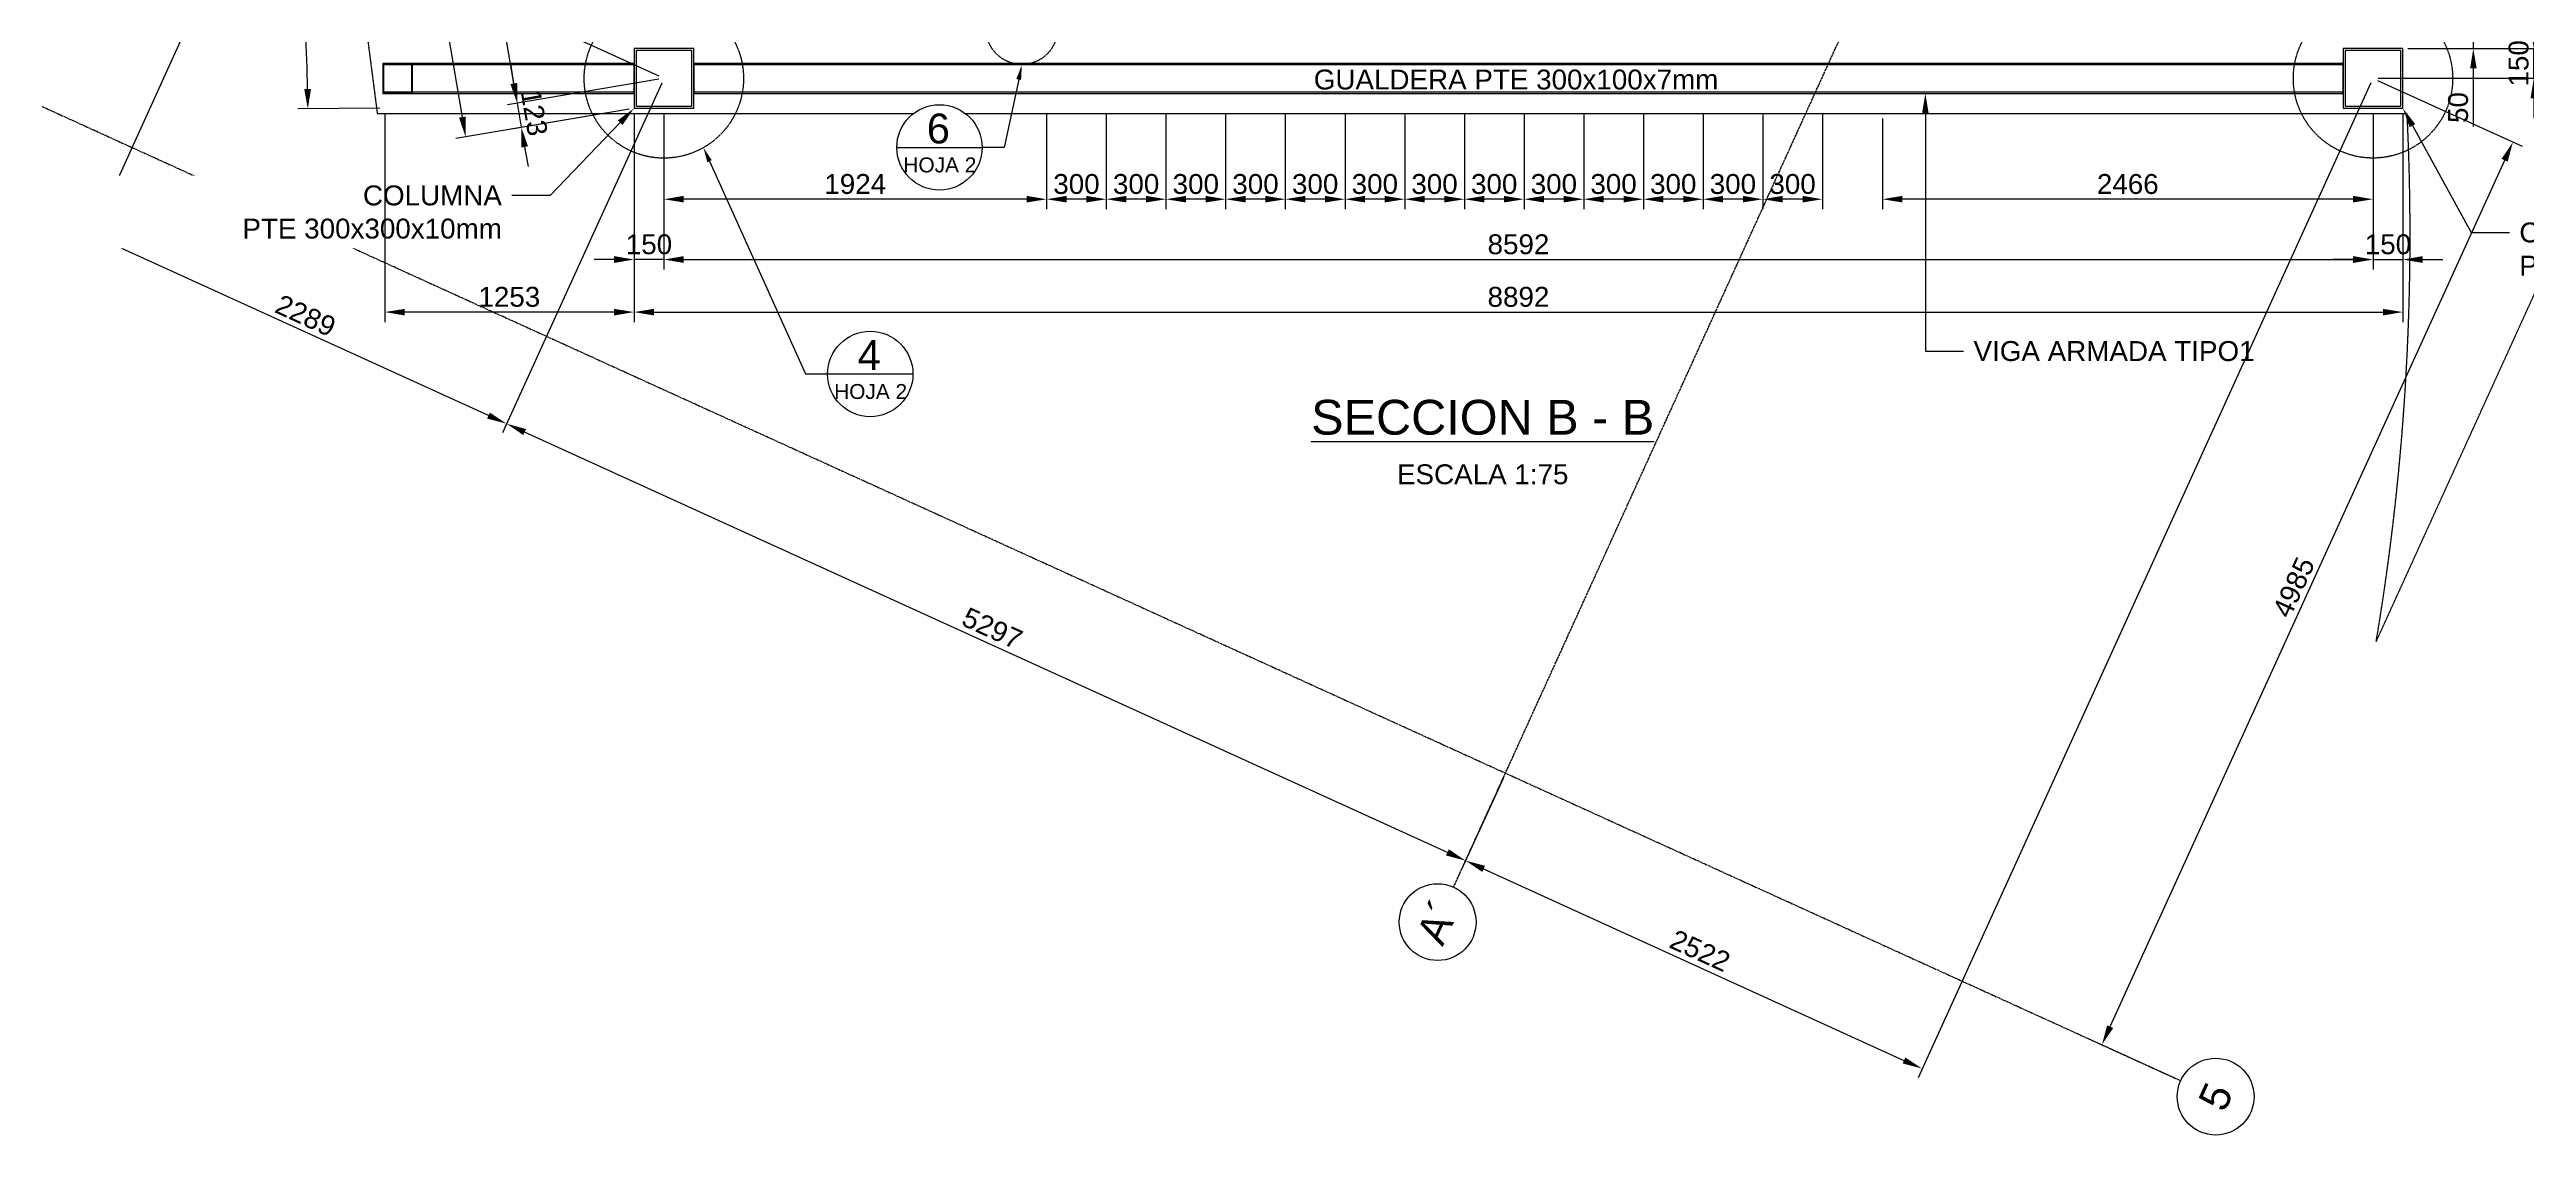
# Model space of a CAD drawing. Header units: millimetres. Extents: x -1367288 to 157996, y -18171 to 61708.
# Drawn here: x 20439 to 32890, y 22327 to 27844 of the extents above; entities that cross this region are included whole.
import ezdxf
from ezdxf import colors
from ezdxf.entities.mleader import LeaderData, LeaderLine
from ezdxf.enums import TextEntityAlignment as Align
from ezdxf.math import Vec2, Vec3

# ---------------------------------------------------------------- set-up
doc = ezdxf.new("R2010")
doc.units = ezdxf.units.MM
doc.header["$LTSCALE"] = 0.3
doc.set_wipeout_variables(frame=1)
doc.linetypes.add('CENTER', pattern=[50.8, 31.75, -6.35, 6.35, -6.35])
doc.linetypes.add('HIDDEN', pattern=[9.525, 6.35, -3.175])
for name, color, linetype in [('EE-5', 7, 'Continuous'), ('EE-TEXTO 1', 4, 'Continuous'), ('EE-TEXTO 2', 2, 'Continuous'), ('SIM-COTAS', 1, 'Continuous'), ('SIM-EJES', 8, 'CENTER'), ('SIM-OCULTOS', 8, 'HIDDEN'), ('SIM-PTE 300x1-4x150x3-8', 42, 'Continuous'), ('SIM-PTE 300x300x10', 71, 'Continuous')]:
    doc.layers.add(name, color=color, linetype=linetype)
doc.styles.add('ARIAL EE', font='arial.ttf')
doc.styles.get("Standard").update_dxf_attribs({"font": 'arial.ttf'})
doc.dimstyles.new('EE 1_STANDAR', dxfattribs={"dimtxt": 2, "dimasz": 2, "dimexe": 1, "dimexo": 0.5, "dimgap": 0.5, "dimtad": 1, "dimdec": 0, "dimdsep": 46, "dimtxsty": 'ARIAL EE', "dimcen": 1.5, "dimclrd": 256, "dimclre": 256, "dimclrt": 2, "dimadec": 0, "dimazin": 0, "dimtfac": 1, "dimtdec": 0, "dimtix": 1, "dimtmove": 0, "dimatfit": 2, "dimfxl": 1, "dimlwd": -1, "dimlwe": -1, "dimarcsym": 0})

# ---------------------------------------------------------------- blocks, each defined once
blk = doc.blocks.new('ITEM_1')
at = {"layer": 'EE-5'}
blk.add_circle((0, 0), 3.86, dxfattribs=at)
at = {"layer": 'EE-TEXTO 1', "style": 'ARIAL EE', "flags": 4}
blk.add_attdef('EJE', text='', height=3, dxfattribs=at).set_placement((0, 0), align=Align.MIDDLE_CENTER)
blk = doc.blocks.new('TÍTULO')
at = {"layer": 'EE-TEXTO 1', "style": 'ARIAL EE'}
blk.add_attdef('%%UVISTAENPLANTA', text='', height=3.5, dxfattribs=at).set_placement((-0.54, 3.5), align=Align.CENTER)
at = {"layer": 'EE-TEXTO 2', "style": 'ARIAL EE'}
for tag, p in [('SUBTITULO', (-0.77, -1.27)), ('ESCALA1:100', (-0.32, -5.15))]:
    blk.add_attdef(tag, text='', height=2, dxfattribs=at).set_placement(p, align=Align.CENTER)
blk = doc.blocks.new('*D21')
at = {"layer": 'SIM-COTAS', "transparency": 16777216}
for p, q in [((23527, 27524), (23527, 26739)), ((32119, 27525), (32119, 26739)), ((23627, 26789), (32019, 26789))]:
    blk.add_line(p, q, dxfattribs=at)
for points in [[(23627, 26806), (23627, 26772), (23527, 26789)], [(32019, 26806), (32019, 26772), (32119, 26789)]]:
    blk.add_solid(points, dxfattribs=at)
at = {"layer": 'SIM-COTAS', "color": 2, "transparency": 16777216, "insert": (27823, 26865), "char_height": 100, "attachment_point": 5, "style": 'ARIAL EE'}
blk.add_mtext('8592', dxfattribs=at)
blk = doc.blocks.new('*D20')
at = {"layer": 'SIM-COTAS', "transparency": 16777216}
for p, q in [((32119, 27525), (32119, 27042)), ((29653, 27498), (29653, 27042)), ((32019, 27092), (29753, 27092))]:
    blk.add_line(p, q, dxfattribs=at)
for points in [[(29753, 27109), (29753, 27076), (29653, 27092)], [(32019, 27109), (32019, 27076), (32119, 27092)]]:
    blk.add_solid(points, dxfattribs=at)
at = {"layer": 'SIM-COTAS', "color": 2, "transparency": 16777216, "insert": (30886, 27168), "char_height": 100, "attachment_point": 5, "style": 'ARIAL EE'}
blk.add_mtext('2466', dxfattribs=at)
blk = doc.blocks.new('*D22')
at = {"layer": 'SIM-COTAS', "transparency": 16777216}
for p, q in [((23527, 27524), (23527, 27042)), ((25451, 27524), (25451, 27042)), ((25351, 27092), (23627, 27092))]:
    blk.add_line(p, q, dxfattribs=at)
for points in [[(23627, 27109), (23627, 27076), (23527, 27092)], [(25351, 27109), (25351, 27076), (25451, 27092)]]:
    blk.add_solid(points, dxfattribs=at)
at = {"layer": 'SIM-COTAS', "color": 2, "transparency": 16777216, "insert": (24489, 27168), "char_height": 100, "attachment_point": 5, "style": 'ARIAL EE'}
blk.add_mtext('1924', dxfattribs=at)
blk = doc.blocks.new('*D19')
at = {"layer": 'SIM-COTAS', "transparency": 16777216}
for p, q in [((29051, 27524), (29051, 27042)), ((29351, 27524), (29351, 27042)), ((29251, 27092), (29151, 27092))]:
    blk.add_line(p, q, dxfattribs=at)
for points in [[(29151, 27109), (29151, 27076), (29051, 27092)], [(29251, 27109), (29251, 27076), (29351, 27092)]]:
    blk.add_solid(points, dxfattribs=at)
at = {"layer": 'SIM-COTAS', "color": 2, "transparency": 16777216, "insert": (29201, 27168), "char_height": 100, "attachment_point": 5, "style": 'ARIAL EE'}
blk.add_mtext('300', dxfattribs=at)
blk = doc.blocks.new('*D18')
at = {"layer": 'SIM-COTAS', "transparency": 16777216}
for p, q in [((28751, 27524), (28751, 27042)), ((29051, 27524), (29051, 27042)), ((28951, 27092), (28851, 27092))]:
    blk.add_line(p, q, dxfattribs=at)
for points in [[(28851, 27109), (28851, 27076), (28751, 27092)], [(28951, 27109), (28951, 27076), (29051, 27092)]]:
    blk.add_solid(points, dxfattribs=at)
at = {"layer": 'SIM-COTAS', "color": 2, "transparency": 16777216, "insert": (28901, 27168), "char_height": 100, "attachment_point": 5, "style": 'ARIAL EE'}
blk.add_mtext('300', dxfattribs=at)
blk = doc.blocks.new('*D17')
at = {"layer": 'SIM-COTAS', "transparency": 16777216}
for p, q in [((28451, 27524), (28451, 27042)), ((28751, 27524), (28751, 27042)), ((28651, 27092), (28551, 27092))]:
    blk.add_line(p, q, dxfattribs=at)
for points in [[(28551, 27109), (28551, 27076), (28451, 27092)], [(28651, 27109), (28651, 27076), (28751, 27092)]]:
    blk.add_solid(points, dxfattribs=at)
at = {"layer": 'SIM-COTAS', "color": 2, "transparency": 16777216, "insert": (28601, 27168), "char_height": 100, "attachment_point": 5, "style": 'ARIAL EE'}
blk.add_mtext('300', dxfattribs=at)
blk = doc.blocks.new('*D16')
at = {"layer": 'SIM-COTAS', "transparency": 16777216}
for p, q in [((28151, 27524), (28151, 27042)), ((28451, 27524), (28451, 27042)), ((28351, 27092), (28251, 27092))]:
    blk.add_line(p, q, dxfattribs=at)
for points in [[(28251, 27109), (28251, 27076), (28151, 27092)], [(28351, 27109), (28351, 27076), (28451, 27092)]]:
    blk.add_solid(points, dxfattribs=at)
at = {"layer": 'SIM-COTAS', "color": 2, "transparency": 16777216, "insert": (28301, 27168), "char_height": 100, "attachment_point": 5, "style": 'ARIAL EE'}
blk.add_mtext('300', dxfattribs=at)
blk = doc.blocks.new('*D15')
at = {"layer": 'SIM-COTAS', "transparency": 16777216}
for p, q in [((27851, 27524), (27851, 27042)), ((28151, 27524), (28151, 27042)), ((28051, 27092), (27951, 27092))]:
    blk.add_line(p, q, dxfattribs=at)
for points in [[(27951, 27109), (27951, 27076), (27851, 27092)], [(28051, 27109), (28051, 27076), (28151, 27092)]]:
    blk.add_solid(points, dxfattribs=at)
at = {"layer": 'SIM-COTAS', "color": 2, "transparency": 16777216, "insert": (28001, 27168), "char_height": 100, "attachment_point": 5, "style": 'ARIAL EE'}
blk.add_mtext('300', dxfattribs=at)
blk = doc.blocks.new('*D14')
at = {"layer": 'SIM-COTAS', "transparency": 16777216}
for p, q in [((27551, 27524), (27551, 27042)), ((27851, 27524), (27851, 27042)), ((27751, 27092), (27651, 27092))]:
    blk.add_line(p, q, dxfattribs=at)
for points in [[(27651, 27109), (27651, 27076), (27551, 27092)], [(27751, 27109), (27751, 27076), (27851, 27092)]]:
    blk.add_solid(points, dxfattribs=at)
at = {"layer": 'SIM-COTAS', "color": 2, "transparency": 16777216, "insert": (27701, 27168), "char_height": 100, "attachment_point": 5, "style": 'ARIAL EE'}
blk.add_mtext('300', dxfattribs=at)
blk = doc.blocks.new('*D13')
at = {"layer": 'SIM-COTAS', "transparency": 16777216}
for p, q in [((27251, 27524), (27251, 27042)), ((27551, 27524), (27551, 27042)), ((27451, 27092), (27351, 27092))]:
    blk.add_line(p, q, dxfattribs=at)
for points in [[(27351, 27109), (27351, 27076), (27251, 27092)], [(27451, 27109), (27451, 27076), (27551, 27092)]]:
    blk.add_solid(points, dxfattribs=at)
at = {"layer": 'SIM-COTAS', "color": 2, "transparency": 16777216, "insert": (27401, 27168), "char_height": 100, "attachment_point": 5, "style": 'ARIAL EE'}
blk.add_mtext('300', dxfattribs=at)
blk = doc.blocks.new('*D12')
at = {"layer": 'SIM-COTAS', "transparency": 16777216}
for p, q in [((26951, 27524), (26951, 27042)), ((27251, 27524), (27251, 27042)), ((27151, 27092), (27051, 27092))]:
    blk.add_line(p, q, dxfattribs=at)
for points in [[(27051, 27109), (27051, 27076), (26951, 27092)], [(27151, 27109), (27151, 27076), (27251, 27092)]]:
    blk.add_solid(points, dxfattribs=at)
at = {"layer": 'SIM-COTAS', "color": 2, "transparency": 16777216, "insert": (27101, 27168), "char_height": 100, "attachment_point": 5, "style": 'ARIAL EE'}
blk.add_mtext('300', dxfattribs=at)
blk = doc.blocks.new('*D11')
at = {"layer": 'SIM-COTAS', "transparency": 16777216}
for p, q in [((26651, 27524), (26651, 27042)), ((26951, 27524), (26951, 27042)), ((26851, 27092), (26751, 27092))]:
    blk.add_line(p, q, dxfattribs=at)
for points in [[(26751, 27109), (26751, 27076), (26651, 27092)], [(26851, 27109), (26851, 27076), (26951, 27092)]]:
    blk.add_solid(points, dxfattribs=at)
at = {"layer": 'SIM-COTAS', "color": 2, "transparency": 16777216, "insert": (26801, 27168), "char_height": 100, "attachment_point": 5, "style": 'ARIAL EE'}
blk.add_mtext('300', dxfattribs=at)
blk = doc.blocks.new('*D10')
at = {"layer": 'SIM-COTAS', "transparency": 16777216}
for p, q in [((26351, 27524), (26351, 27042)), ((26651, 27524), (26651, 27042)), ((26551, 27092), (26451, 27092))]:
    blk.add_line(p, q, dxfattribs=at)
for points in [[(26451, 27109), (26451, 27076), (26351, 27092)], [(26551, 27109), (26551, 27076), (26651, 27092)]]:
    blk.add_solid(points, dxfattribs=at)
at = {"layer": 'SIM-COTAS', "color": 2, "transparency": 16777216, "insert": (26501, 27168), "char_height": 100, "attachment_point": 5, "style": 'ARIAL EE'}
blk.add_mtext('300', dxfattribs=at)
blk = doc.blocks.new('*D9')
at = {"layer": 'SIM-COTAS', "transparency": 16777216}
for p, q in [((26051, 27524), (26051, 27042)), ((26351, 27524), (26351, 27042)), ((26251, 27092), (26151, 27092))]:
    blk.add_line(p, q, dxfattribs=at)
for points in [[(26151, 27109), (26151, 27076), (26051, 27092)], [(26251, 27109), (26251, 27076), (26351, 27092)]]:
    blk.add_solid(points, dxfattribs=at)
at = {"layer": 'SIM-COTAS', "color": 2, "transparency": 16777216, "insert": (26201, 27168), "char_height": 100, "attachment_point": 5, "style": 'ARIAL EE'}
blk.add_mtext('300', dxfattribs=at)
blk = doc.blocks.new('*D8')
at = {"layer": 'SIM-COTAS', "transparency": 16777216}
for p, q in [((25751, 27524), (25751, 27042)), ((26051, 27524), (26051, 27042)), ((25951, 27092), (25851, 27092))]:
    blk.add_line(p, q, dxfattribs=at)
for points in [[(25851, 27109), (25851, 27076), (25751, 27092)], [(25951, 27109), (25951, 27076), (26051, 27092)]]:
    blk.add_solid(points, dxfattribs=at)
at = {"layer": 'SIM-COTAS', "color": 2, "transparency": 16777216, "insert": (25901, 27168), "char_height": 100, "attachment_point": 5, "style": 'ARIAL EE'}
blk.add_mtext('300', dxfattribs=at)
blk = doc.blocks.new('*D7')
at = {"layer": 'SIM-COTAS', "transparency": 16777216}
for p, q in [((25451, 27524), (25451, 27042)), ((25751, 27524), (25751, 27042)), ((25651, 27092), (25551, 27092))]:
    blk.add_line(p, q, dxfattribs=at)
for points in [[(25551, 27109), (25551, 27076), (25451, 27092)], [(25651, 27109), (25651, 27076), (25751, 27092)]]:
    blk.add_solid(points, dxfattribs=at)
at = {"layer": 'SIM-COTAS', "color": 2, "transparency": 16777216, "insert": (25601, 27168), "char_height": 100, "attachment_point": 5, "style": 'ARIAL EE'}
blk.add_mtext('300', dxfattribs=at)
blk = doc.blocks.new('*D36')
at = {"layer": 'SIM-COTAS', "transparency": 16777216}
for p, q in [((23516, 27676), (22716, 25918)), ((27466, 23809), (22827, 25922)), ((27747, 24185), (27537, 23723))]:
    blk.add_line(p, q, dxfattribs=at)
for points in [[(22834, 25937), (22820, 25907), (22736, 25964)], [(27473, 23825), (27459, 23794), (27557, 23768)]]:
    blk.add_solid(points, dxfattribs=at)
at = {"layer": 'SIM-COTAS', "color": 2, "transparency": 16777216, "insert": (25178, 24935), "char_height": 100, "attachment_point": 5, "rotation": 335.5147, "style": 'ARIAL EE'}
blk.add_mtext('5297', dxfattribs=at)
blk = doc.blocks.new('*D38')
at = {"layer": 'SIM-COTAS', "transparency": 16777216}
for p, q in [((22836, 31707), (20632, 26867)), ((23516, 27676), (22716, 25918)), ((22645, 26005), (20744, 26871))]:
    blk.add_line(p, q, dxfattribs=at)
for points in [[(20751, 26886), (20737, 26856), (20653, 26912)], [(22652, 26020), (22638, 25990), (22736, 25964)]]:
    blk.add_solid(points, dxfattribs=at)
at = {"layer": 'SIM-COTAS', "color": 2, "transparency": 16777216, "insert": (21726, 26507), "char_height": 100, "attachment_point": 5, "rotation": 335.5147, "style": 'ARIAL EE'}
blk.add_mtext('2289', dxfattribs=at)
blk = doc.blocks.new('*D37')
at = {"layer": 'SIM-COTAS', "transparency": 16777216}
for p, q in [((32108, 27677), (29832, 22677)), ((27747, 24185), (27537, 23723)), ((27648, 23727), (29761, 22764))]:
    blk.add_line(p, q, dxfattribs=at)
for points in [[(27655, 23742), (27641, 23711), (27557, 23768)], [(29768, 22779), (29754, 22749), (29852, 22723)]]:
    blk.add_solid(points, dxfattribs=at)
at = {"layer": 'SIM-COTAS', "color": 2, "transparency": 16777216, "insert": (28736, 23315), "char_height": 100, "attachment_point": 5, "rotation": 335.5147, "style": 'ARIAL EE'}
blk.add_mtext('2522', dxfattribs=at)
blk = doc.blocks.new('*D40')
at = {"layer": 'SIM-COTAS', "transparency": 16777216}
for p, q in [((23504, 27710), (19961, 29323)), ((19458, 28098), (19965, 29211)), ((19061, 28169), (19462, 27986))]:
    blk.add_line(p, q, dxfattribs=at)
for points in [[(19950, 29218), (19980, 29204), (20006, 29302)], [(19443, 28105), (19473, 28091), (19416, 28007)]]:
    blk.add_solid(points, dxfattribs=at)
at = {"layer": 'SIM-COTAS', "color": 2, "transparency": 16777216, "insert": (19643, 28686), "char_height": 100, "attachment_point": 5, "rotation": 65.5147, "style": 'ARIAL EE'}
blk.add_mtext('1424', dxfattribs=at)
blk = doc.blocks.new('*D39')
at = {"layer": 'SIM-COTAS', "transparency": 16777216}
for p, q in [((22824, 31740), (21364, 32405)), ((20048, 29393), (21368, 32293)), ((23504, 27710), (19961, 29323))]:
    blk.add_line(p, q, dxfattribs=at)
for points in [[(21353, 32300), (21383, 32286), (21410, 32384)], [(20033, 29400), (20063, 29386), (20006, 29302)]]:
    blk.add_solid(points, dxfattribs=at)
at = {"layer": 'SIM-COTAS', "color": 2, "transparency": 16777216, "insert": (20639, 30875), "char_height": 100, "attachment_point": 5, "rotation": 65.5147, "style": 'ARIAL EE'}
blk.add_mtext('3386', dxfattribs=at)
blk = doc.blocks.new('*D49')
at = {"layer": 'SIM-COTAS', "transparency": 16777216}
for p, q in [((32927, 27950), (32927, 28050)), ((32294, 27850), (32977, 27850)), ((32927, 27700), (32927, 27850)), ((32144, 27700), (32977, 27700)), ((32927, 27600), (32927, 27500))]:
    blk.add_line(p, q, dxfattribs=at)
for points in [[(32911, 27950), (32944, 27950), (32927, 27850)], [(32911, 27600), (32944, 27600), (32927, 27700)]]:
    blk.add_solid(points, dxfattribs=at)
at = {"layer": 'SIM-COTAS', "color": 2, "transparency": 16777216, "insert": (32851, 27775), "char_height": 100, "attachment_point": 5, "rotation": 90, "style": 'ARIAL EE'}
blk.add_mtext('150', dxfattribs=at)
blk = doc.blocks.new('*D48')
at = {"layer": 'SIM-COTAS', "transparency": 16777216}
for p, q in [((32623, 28000), (32623, 28100)), ((32064, 27900), (32673, 27900)), ((32623, 27900), (32623, 27850)), ((32294, 27850), (32673, 27850)), ((32623, 27750), (32623, 27457))]:
    blk.add_line(p, q, dxfattribs=at)
for points in [[(32607, 28000), (32640, 28000), (32623, 27900)], [(32607, 27750), (32640, 27750), (32623, 27850)]]:
    blk.add_solid(points, dxfattribs=at)
at = {"layer": 'SIM-COTAS', "color": 2, "transparency": 16777216, "insert": (32547, 27553), "char_height": 100, "attachment_point": 5, "rotation": 90, "style": 'ARIAL EE'}
blk.add_mtext('50', dxfattribs=at)
blk = doc.blocks.new('*D27')
at = {"layer": 'SIM-COTAS', "transparency": 16777216}
for p, q in [((32119, 27525), (32119, 26739)), ((32269, 27525), (32269, 26739)), ((32019, 26789), (31919, 26789)), ((32119, 26789), (32269, 26789)), ((32369, 26789), (32469, 26789))]:
    blk.add_line(p, q, dxfattribs=at)
for points in [[(32019, 26806), (32019, 26772), (32119, 26789)], [(32369, 26806), (32369, 26772), (32269, 26789)]]:
    blk.add_solid(points, dxfattribs=at)
at = {"layer": 'SIM-COTAS', "color": 2, "transparency": 16777216, "insert": (32194, 26865), "char_height": 100, "attachment_point": 5, "style": 'ARIAL EE'}
blk.add_mtext('150', dxfattribs=at)
blk = doc.blocks.new('*D28')
at = {"layer": 'SIM-COTAS', "transparency": 16777216}
for p, q in [((23377, 27524), (23377, 26739)), ((23527, 27524), (23527, 26739)), ((23277, 26789), (23177, 26789)), ((23527, 26789), (23377, 26789)), ((23627, 26789), (23727, 26789))]:
    blk.add_line(p, q, dxfattribs=at)
for points in [[(23277, 26806), (23277, 26772), (23377, 26789)], [(23627, 26806), (23627, 26772), (23527, 26789)]]:
    blk.add_solid(points, dxfattribs=at)
at = {"layer": 'SIM-COTAS', "color": 2, "transparency": 16777216, "insert": (23452, 26865), "char_height": 100, "attachment_point": 5, "style": 'ARIAL EE'}
blk.add_mtext('150', dxfattribs=at)
blk = doc.blocks.new('*D29')
at = {"layer": 'SIM-COTAS', "transparency": 16777216}
for p, q in [((23377, 27524), (23377, 26475)), ((32269, 27525), (32269, 26475)), ((23477, 26525), (32169, 26525))]:
    blk.add_line(p, q, dxfattribs=at)
for points in [[(23477, 26541), (23477, 26508), (23377, 26525)], [(32169, 26541), (32169, 26508), (32269, 26525)]]:
    blk.add_solid(points, dxfattribs=at)
at = {"layer": 'SIM-COTAS', "color": 2, "transparency": 16777216, "insert": (27823, 26601), "char_height": 100, "attachment_point": 5, "style": 'ARIAL EE'}
blk.add_mtext('8892', dxfattribs=at)
blk = doc.blocks.new('*D30')
at = {"layer": 'SIM-COTAS', "transparency": 16777216}
for p, q in [((22629, 31814), (22040, 31714)), ((22772, 27673), (22106, 31624)), ((23502, 27695), (22740, 27566))]:
    blk.add_line(p, q, dxfattribs=at)
for points in [[(22122, 31627), (22089, 31621), (22089, 31722)], [(22789, 27676), (22756, 27670), (22789, 27575)]]:
    blk.add_solid(points, dxfattribs=at)
at = {"layer": 'SIM-COTAS', "color": 2, "transparency": 16777216, "insert": (22514, 29661), "char_height": 100, "attachment_point": 5, "rotation": 279.5778, "style": 'ARIAL EE'}
blk.add_mtext('4206', dxfattribs=at)
blk = doc.blocks.new('*D31')
at = {"layer": 'SIM-COTAS', "transparency": 16777216}
for p, q in [((22773, 27673), (22757, 27772)), ((23502, 27695), (22741, 27567)), ((23352, 27545), (22761, 27445)), ((22790, 27575), (22810, 27454)), ((22827, 27355), (22844, 27256))]:
    blk.add_line(p, q, dxfattribs=at)
for points in [[(22790, 27676), (22757, 27671), (22790, 27575)], [(22844, 27358), (22811, 27352), (22810, 27454)]]:
    blk.add_solid(points, dxfattribs=at)
at = {"layer": 'SIM-COTAS', "color": 2, "transparency": 16777216, "insert": (22875, 27527), "char_height": 100, "attachment_point": 5, "rotation": 279.5778, "style": 'ARIAL EE'}
blk.add_mtext('123', dxfattribs=at)
blk = doc.blocks.new('*D33')
at = {"layer": 'SIM-COTAS', "transparency": 16777216}
for p, q in [((22629, 31814), (21758, 31666)), ((21824, 31576), (22513, 27504)), ((23352, 27545), (22481, 27397))]:
    blk.add_line(p, q, dxfattribs=at)
for points in [[(21840, 31579), (21807, 31573), (21807, 31674)], [(22530, 27507), (22497, 27502), (22530, 27406)]]:
    blk.add_solid(points, dxfattribs=at)
at = {"layer": 'SIM-COTAS', "color": 2, "transparency": 16777216, "insert": (22244, 29553), "char_height": 100, "attachment_point": 5, "rotation": 279.613, "style": 'ARIAL EE'}
blk.add_mtext('4329', dxfattribs=at)
blk = doc.blocks.new('*D34')
at = {"layer": 'SIM-COTAS', "transparency": 16777216}
for p, q in [((22938, 31844), (21029, 31135)), ((22099, 27549), (21687, 27546))]:
    blk.add_line(p, q, dxfattribs=at)
blk.add_arc((11138, 27465), 10599, 0.9775, 19.8172, dxfattribs=at)
for points in [[(21094, 31053), (21125, 31064), (21075, 31153)], [(21753, 27646), (21719, 27646), (21737, 27546)]]:
    blk.add_solid(points, dxfattribs=at)
at = {"layer": 'SIM-COTAS', "color": 2, "transparency": 16777216, "insert": (21638, 29392), "char_height": 100, "attachment_point": 5, "rotation": 280.3973, "style": 'ARIAL EE'}
blk.add_mtext('20°', dxfattribs=at)
blk = doc.blocks.new('*D35')
at = {"layer": 'SIM-COTAS', "transparency": 16777216}
for p, q in [((32142, 27689), (32868, 27359)), ((30797, 22934), (32781, 27288)), ((31130, 22672), (30710, 22863))]:
    blk.add_line(p, q, dxfattribs=at)
for points in [[(32765, 27295), (32796, 27281), (32822, 27379)], [(30782, 22940), (30813, 22927), (30756, 22843)]]:
    blk.add_solid(points, dxfattribs=at)
at = {"layer": 'SIM-COTAS', "color": 2, "transparency": 16777216, "insert": (31720, 25142), "char_height": 100, "attachment_point": 5, "rotation": 65.5147, "style": 'ARIAL EE'}
blk.add_mtext('4985', dxfattribs=at)
blk = doc.blocks.new('*D231')
at = {"layer": 'SIM-COTAS', "color": 2, "transparency": 16777216, "insert": (27811, 27693), "char_height": 100, "attachment_point": 5, "style": 'ARIAL EE', "bg_fill": 3, "box_fill_scale": 1.1, "bg_fill_color": 256, "bg_fill_true_color": 13158600, "bg_fill_transparency": 0}
blk.add_mtext('GUALDERA PTE 300x100x7mm', dxfattribs=at)
blk = doc.blocks.new('*D235')
at = {"layer": 'SIM-COTAS', "color": 2, "transparency": 16777216, "insert": (22994, 29681), "char_height": 100, "attachment_point": 5, "rotation": 279.5345, "style": 'ARIAL EE', "bg_fill": 3, "box_fill_scale": 1.1, "bg_fill_color": 256, "bg_fill_true_color": 13158600, "bg_fill_transparency": 0}
blk.add_mtext('PTE 400x200x9mm', dxfattribs=at)
blk = doc.blocks.new('*D265')
at = {"layer": 'SIM-COTAS', "transparency": 16777216}
for p, q in [((22124, 27524), (22124, 26475)), ((23377, 27524), (23377, 26475)), ((23277, 26525), (22224, 26525))]:
    blk.add_line(p, q, dxfattribs=at)
for points in [[(22224, 26541), (22224, 26508), (22124, 26525)], [(23277, 26541), (23277, 26508), (23377, 26525)]]:
    blk.add_solid(points, dxfattribs=at)
at = {"layer": 'SIM-COTAS', "color": 2, "transparency": 16777216, "insert": (22750, 26601), "char_height": 100, "attachment_point": 5, "style": 'ARIAL EE'}
blk.add_mtext('1253', dxfattribs=at)
blk = doc.blocks.new('ITEM DETALLE')
at = {"color": 7, "transparency": 16777216}
blk.add_wipeout([(0, 4.29), (-0.84, 4.2), (-1.64, 3.96), (-2.38, 3.56), (-3.03, 3.03), (-3.56, 2.38), (-3.96, 1.64), (-4.2, 0.84), (-4.29, 0), (-4.2, -0.84), (-3.96, -1.64), (-3.56, -2.38), (-3.03, -3.03), (-2.38, -3.56), (-1.64, -3.96), (-0.84, -4.2), (0, -4.29), (0.84, -4.2), (1.64, -3.96), (2.38, -3.56), (3.03, -3.03), (3.56, -2.38), (3.96, -1.64), (4.2, -0.84), (4.29, 0), (4.2, 0.84), (3.96, 1.64), (3.56, 2.38), (3.03, 3.03), (2.38, 3.56), (1.64, 3.96), (0.84, 4.2)], dxfattribs=at)
at = {"layer": 'EE-5', "color": 7, "transparency": 16777216}
blk.add_line((-4.29, 0), (4.29, 0), dxfattribs=at)
blk.add_circle((0, 0), 4.29, dxfattribs=at)
at = {"layer": 'EE-TEXTO 1', "color": 4, "transparency": 16777216, "style": 'ARIAL EE'}
blk.add_attdef('X', text='', height=3, dxfattribs=at).set_placement((-0.11, 1.9), align=Align.MIDDLE_CENTER)
at = {"layer": 'EE-TEXTO 2', "color": 2, "transparency": 16777216, "style": 'ARIAL EE'}
blk.add_attdef('###', text='', height=1.5, dxfattribs=at).set_placement((0.04, -1.76), align=Align.MIDDLE_CENTER)

msp = doc.modelspace()

# ---------------------------------------------------------------- linework, layer by layer
at = {"layer": 'SIM-EJES'}
for p, q in [((27496.6, 23634.7), (32608.3, 34859.1)), ((19037.8, 28179.1), (31152.3, 22662))]:
    msp.add_line(p, q, dxfattribs=at)
at = {"layer": 'SIM-OCULTOS'}
msp.add_lwpolyline([(30828.1, 34889.8), (30828.1, 34889.8), (21578, 31446), (22086.1, 27523.3), (32290.1, 27523.3, -0.0540799), (32134.8, 24869), (32134.8, 24869), (35690.1, 32675.6)], format="xyb", close=True, dxfattribs=at)
at = {"layer": 'SIM-OCULTOS', "elevation": 0.6}
for points in [[(22113.9, 27624.1), (22263.9, 27624.1), (22263.9, 27774.1), (22113.9, 27774.1)], [(22117.9, 27628.1), (22259.9, 27628.1), (22259.9, 27770.1), (22117.9, 27770.1)], [(23676.8, 27631.1), (31968.8, 27631.1), (31968.8, 27767.1), (23676.8, 27767.1)]]:
    msp.add_lwpolyline(points, close=True, dxfattribs=at)
at = {"layer": 'SIM-PTE 300x1-4x150x3-8', "elevation": 0.6}
msp.add_lwpolyline([(23676.8, 27624.1), (31968.8, 27624.1), (31968.8, 27774.1), (23676.8, 27774.1)], close=True, dxfattribs=at)
at = {"layer": 'SIM-PTE 300x300x10'}
for points, elevation in [([(23376.8, 27549.1), (23676.8, 27549.1), (23676.8, 27849.1), (23376.8, 27849.1)], 0.6), ([(23386.8, 27559.1), (23666.8, 27559.1), (23666.8, 27839.1), (23386.8, 27839.1)], 0.6), ([(31968.8, 27549.5), (32268.8, 27549.5), (32268.8, 27849.5), (31968.8, 27849.5)], 0.8), ([(31978.8, 27559.5), (32258.8, 27559.5), (32258.8, 27839.5), (31978.8, 27839.5)], 0.8)]:
    msp.add_lwpolyline(points, close=True, dxfattribs=dict(at, elevation=elevation))

# ---------------------------------------------------------------- block references
at = {"layer": 'EE-TEXTO 1'}
ref = msp.add_blockref('TÍTULO', (28397.7, 25734), dxfattribs=dict(at, xscale=50, yscale=50, zscale=50))
ref.add_attrib('ESCALA1:100', 'ESCALA 1:75', dxfattribs={"layer": 'EE-TEXTO 2', "height": 100, "style": 'ARIAL EE'}).set_placement((27643.2, 25659.8), align=Align.CENTER)
ref.add_attrib('%%UVISTAENPLANTA', '%%USECCION B - B', dxfattribs={"height": 175, "style": 'ARIAL EE'}).set_placement((27643.2, 25908.9), align=Align.CENTER)
at = {"layer": 'SIM-COTAS'}
ref = msp.add_blockref('ITEM_1', (27416.6, 23459.2), dxfattribs=dict(at, xscale=50, yscale=50, zscale=50, rotation=245.5146799781255))
ref.add_attrib('EJE', 'A´', dxfattribs={"layer": 'EE-TEXTO 1', "height": 150, "rotation": 65.51468, "style": 'ARIAL EE', "flags": 4}).set_placement((27416.6, 23459.1), align=Align.MIDDLE_CENTER)
ref = msp.add_blockref('ITEM_1', (31327.8, 22582), dxfattribs=dict(at, xscale=50, yscale=50, zscale=50, rotation=245.5146799781255))
ref.add_attrib('EJE', '5', dxfattribs={"layer": 'EE-TEXTO 1', "height": 150, "rotation": 65.51468, "style": 'ARIAL EE', "flags": 4}).set_placement((31327.7, 22582), align=Align.MIDDLE_CENTER)

# ---------------------------------------------------------------- dimensions: what is measured, and where the dimension line sits
dim = msp.add_angular_dim_2l(base=(21656.7, 28771.2), line1=((29563.7, 34302.3, -1.7), (22960.9, 31852.3, -8.3)), line2=((22123.6, 27549.1, 0.6), (31968.8, 27624.1, 0.6)), dimstyle='EE 1_STANDAR', override={"dimscale": 0}, dxfattribs=at)
dim.commit()
dim.dimension.update_dxf_attribs({"geometry": '*D34', "text_midpoint": (21638.2, 29391.9)})
for base, p1, p2, angle, picture, middle in [((21409.8, 32383.9), (23526.8, 27699.1, 0.6), (22846.7, 31729.5, -0.3), 65.51468, '*D39', (20638.8, 30874.7)), ((22089.1511, 31722.4903), (23526.7558, 27699.143, 0.5839), (22653.7775, 31817.7646, 0.9664), 279.57779, '*D30', (22514.0976, 29661.2318)), ((20652.9, 26912.4), (23526.8, 27699.1, 0.6), (22846.7, 31729.5, -0.3), 335.51468, '*D38', (21726.1, 26507.2)), ((20006.4, 29302.4), (19037.8, 28179.1), (23526.8, 27699.1, 0.6), 65.51468, '*D40', (19642.9, 28685.7)), ((22810.5, 27453.6), (23526.8, 27699.1, 0.6), (23376.8, 27549.1, 0.6), 279.57779, '*D31', (22875.3, 27526.9)), ((22736.3, 25963.6), (27757.6, 24208), (23526.8, 27699.1, 0.6), 335.51468, '*D36', (25178.3, 24935)), ((29852.4, 22722.8), (27757.6, 24208), (32118.8, 27699.5, 0.8), 335.51468, '*D37', (28736.3, 23314.6)), ((32822, 27379.3), (31152.3, 22662), (32118.8, 27699.5, 0.8), 65.51468, '*D35', (31719.7, 25142.4))]:
    dim = msp.add_linear_dim(base=base, p1=p1, p2=p2, angle=angle, dimstyle='EE 1_STANDAR', dxfattribs=at)
    dim.commit()
    dim.dimension.update_dxf_attribs({"geometry": picture, "text_midpoint": middle})
dim = msp.add_aligned_dim(p1=(22653.8, 31817.8, 1), p2=(23376.8, 27549.1, 0.6), distance=-858.7, dimstyle='EE 1_STANDAR', dxfattribs=at)
dim.commit()
dim.dimension.update_dxf_attribs({"geometry": '*D33', "text_midpoint": (22243.7, 29552.8)})
for base, p1, picture, middle in [((32623.2, 27849.5), (32039.1, 27899.5), '*D48', (32623.2, 27553.1)), ((32927.2, 27849.5), (32118.8, 27699.5, 0.8), '*D49', (32927.2, 27774.5))]:
    dim = msp.add_linear_dim(base=base, p1=p1, p2=(32268.8, 27849.5), angle=90, dimstyle='EE 1_STANDAR', dxfattribs=at)
    dim.commit()
    dim.dimension.update_dxf_attribs({"geometry": picture, "text_midpoint": middle, "dimtype": 160})
for base, p1, p2, picture, middle in [((23376.8, 26788.9), (23526.8, 27549.1, 0.6), (23376.8, 27549.1, 0.6), '*D28', (23451.8, 26865)), ((32268.8, 26524.7), (23376.8, 27549.1, 0.6), (32268.8, 27549.5, 0.8), '*D29', (27822.8, 26600.8)), ((32118.8, 26788.9), (23526.8, 27549.1, 0.6), (32118.8, 27549.5, 0.8), '*D21', (27822.8, 26865)), ((23526.8, 27092.2), (25450.7, 27549.2, 0), (23526.8, 27549.1, 0.6), '*D22', (24488.7, 27168.3)), ((25450.7, 27092.2), (25750.7, 27549.2, 0), (25450.7, 27549.2, 0), '*D7', (25600.7, 27168.3)), ((25750.7, 27092.2), (26050.7, 27549.2, 0), (25750.7, 27549.2, 0), '*D8', (25900.7, 27168.3)), ((26050.7, 27092.2), (26350.7, 27549.2, 0), (26050.7, 27549.2, 0), '*D9', (26200.7, 27168.3)), ((26350.7, 27092.2), (26650.7, 27549.2, 0), (26350.7, 27549.2, 0), '*D10', (26500.7, 27168.3)), ((26650.7, 27092.2), (26950.7, 27549.2, 0), (26650.7, 27549.2, 0), '*D11', (26800.7, 27168.3)), ((26950.7, 27092.2), (27250.7, 27549.2, 0), (26950.7, 27549.2, 0), '*D12', (27100.7, 27168.3)), ((27250.7, 27092.2), (27550.7, 27549.2, 0), (27250.7, 27549.2, 0), '*D13', (27400.7, 27168.3)), ((27550.7, 27092.2), (27850.7, 27549.2, 0), (27550.7, 27549.2, 0), '*D14', (27700.7, 27168.3)), ((27850.7, 27092.2), (28150.6, 27549.2, 0), (27850.7, 27549.2, 0), '*D15', (28000.7, 27168.3)), ((28150.6, 27092.2), (28450.6, 27549.2, 0), (28150.6, 27549.2, 0), '*D16', (28300.6, 27168.3)), ((28450.6, 27092.2), (28750.6, 27549.2, 0), (28450.6, 27549.2, 0), '*D17', (28600.6, 27168.3)), ((28750.6, 27092.2), (29050.6, 27549.2, 0), (28750.6, 27549.2, 0), '*D18', (28900.6, 27168.3)), ((29050.6, 27092.2), (29350.6, 27549.2, 0), (29050.6, 27549.2, 0), '*D19', (29200.6, 27168.3)), ((29652.6, 27092.2), (32118.8, 27549.5, 0.8), (29652.6, 27523.3), '*D20', (30885.7, 27168.3)), ((32268.8, 26788.9), (32118.8, 27549.5, 0.8), (32268.8, 27549.5, 0.8), '*D27', (32193.8, 26865))]:
    dim = msp.add_linear_dim(base=base, p1=p1, p2=p2, dimstyle='EE 1_STANDAR', dxfattribs=at)
    dim.commit()
    dim.dimension.update_dxf_attribs({"geometry": picture, "text_midpoint": middle})

# ---------------------------------------------------------------- leaders
at = {"layer": 'SIM-COTAS', "linetype": 'Continuous'}
ml = msp.add_multileader_mtext('Standard', dxfattribs=at)
ml.set_content('\\A1;{\\C2;COLUMNA\\PPTE 300x300x10mm}', color=256)
ml.set_leader_properties()
ml.build(insert=Vec2(0, 0))
ml.multileader.update_dxf_attribs({"dogleg_length": 0.0025, "arrow_head_size": 100, "scale": 50})
ctx = ml.context
ctx.base_point, ctx.scale, ctx.char_height, ctx.arrow_head_size, ctx.landing_gap_size, ctx.plane_origin = Vec3(32804.2, 26924.2), 50, 100, 100, 50, Vec3(37209, 12737.3)
notes = []
notes.append((ctx, [(1, (1, 1, 0), (32612, 26924.2), (1, 0), 192.2, [(0, [(32268.8, 27549.5)], 0, [])])]))
ctx.mtext.insert, ctx.mtext.rotation, ctx.mtext.width, ctx.mtext.defined_height, ctx.mtext.flow_direction = Vec3(32854.2, 26975.1), 6.2831853, 1318.047, 411.1, 5
at = {"layer": 'SIM-COTAS'}
ml = msp.add_multileader_block('Standard', dxfattribs=at)
ml.set_content('ITEM DETALLE', color=256, scale=50)
ml.set_attribute('X', '4', width=0)
ml.set_attribute('###', 'HOJA 2', width=0)
ml.set_leader_properties(color=256)
ml.build(insert=Vec2(0, 0))
ml.multileader.update_dxf_attribs({"arrow_head_size": 75, "scale": 50})
ctx = ml.context
ctx.base_point, ctx.scale, ctx.char_height, ctx.arrow_head_size, ctx.landing_gap_size, ctx.plane_origin = Vec3(24350, 26213.8, 0.9), 50, 200, 75, 100, Vec3(23040.7, 27336.4, 0.9)
notes.append((ctx, [(0, (1, 1, 0), (24239.7, 26213.8, 0.9), (1, 0), 110.4, [(0, [(23725.6, 27351.5, 0.9)], 0, [])])]))
ctx.block.insert = Vec3(24564.3, 26213.8, 0.9)
for ctx, leaders in notes:
    for number, flags, end, landing, length, lines in leaders:
        leader = LeaderData()
        leader.index, (leader.has_last_leader_line, leader.has_dogleg_vector, leader.attachment_direction) = number, flags
        leader.last_leader_point, leader.dogleg_vector, leader.dogleg_length = Vec3(end), Vec3(landing), length
        for number, points, colour, breaks in lines:
            line = LeaderLine()
            line.index, line.vertices, line.color, line.breaks = number, Vec3.list(points), colors.encode_raw_color(colour), breaks
            leader.lines.append(line)
        ctx.leaders.append(leader)

# ---------------------------------------------------------------- next in the draw order: dimensions: what is measured, and where the dimension line sits
dim = msp.add_aligned_dim(p1=(22803.6, 31553.4, -0.5), p2=(23425.7, 27849.1, -0.5), distance=-198.4, text='PTE 400x200x9mm', dimstyle='EE 1_STANDAR', override={"dimse1": 1, "dimse2": 1, "dimsd1": 1, "dimsd2": 1, "dimtfill": 1}, dxfattribs=at)
dim.commit()
dim.dimension.update_dxf_attribs({"geometry": '*D235', "text_midpoint": (22994, 29681)})
dim = msp.add_linear_dim(base=(32043.2, 27615.8), p1=(23579.5, 27849.1, 1.4), p2=(32043.2, 27849.1), text='GUALDERA PTE 300x100x7mm', dimstyle='EE 1_STANDAR', override={"dimse1": 1, "dimse2": 1, "dimsd1": 1, "dimsd2": 1, "dimtfill": 1}, dxfattribs=at)
dim.commit()
dim.dimension.update_dxf_attribs({"geometry": '*D231', "text_midpoint": (27811.4, 27692.5)})

# ---------------------------------------------------------------- next in the draw order: leaders
at = {"layer": 'SIM-COTAS', "linetype": 'Continuous'}
ml = msp.add_multileader_mtext('Standard', dxfattribs=at)
ml.set_content('\\A1;{\\C2;COLUMNA\\PPTE 300x300x10mm}', color=256)
ml.set_leader_properties()
ml.build(insert=Vec2(0, 0))
ml.multileader.update_dxf_attribs({"dogleg_length": 0.0025, "arrow_head_size": 100, "scale": 50})
ctx = ml.context
ctx.base_point, ctx.scale, ctx.char_height, ctx.arrow_head_size, ctx.landing_gap_size, ctx.plane_origin = Vec3(21377.9, 27110.3), 50, 100, 100, 50, Vec3(26283.4, 11461.1)
ctx.text_align_type = 2
notes = []
notes.append((ctx, [(0, (1, 1, 0), (22954.8, 27110.3), (-1, 0), 192.2, [(0, [(23376.8, 27549.1)], 0, [])])]))
ctx.mtext.insert, ctx.mtext.rotation, ctx.mtext.width, ctx.mtext.defined_height, ctx.mtext.alignment, ctx.mtext.flow_direction = Vec3(22712.6, 27161.2), 6.2831853, 1318.047, 411.1, 3, 5
ctx.mtext.has_bg_fill, ctx.mtext.bg_color, ctx.mtext.bg_scale_factor, ctx.mtext.bg_transparency, ctx.mtext.use_window_bg_color = 1, -1073741824, 1.5, 0, 1
for ctx, leaders in notes:
    for number, flags, end, landing, length, lines in leaders:
        leader = LeaderData()
        leader.index, (leader.has_last_leader_line, leader.has_dogleg_vector, leader.attachment_direction) = number, flags
        leader.last_leader_point, leader.dogleg_vector, leader.dogleg_length = Vec3(end), Vec3(landing), length
        for number, points, colour, breaks in lines:
            line = LeaderLine()
            line.index, line.vertices, line.color, line.breaks = number, Vec3.list(points), colors.encode_raw_color(colour), breaks
            leader.lines.append(line)
        ctx.leaders.append(leader)

# ---------------------------------------------------------------- next in the draw order: linework, layer by layer
at = {"layer": 'SIM-OCULTOS', "elevation": 0.6}
msp.add_lwpolyline([(22113.9, 27631.1), (23376.8, 27631.1), (23376.8, 27767.1), (22113.9, 27767.1)], close=True, dxfattribs=at)
at = {"layer": 'SIM-OCULTOS'}
for centre, radius in [((23526.8, 27699.1, 0.6), 400.5), ((25326.4, 27949.2, -5.3), 179.7), ((32118.8, 27699.5, 0.8), 400.5)]:
    msp.add_circle(centre, radius, dxfattribs=at)
at = {"layer": 'SIM-PTE 300x1-4x150x3-8', "elevation": 0.6}
msp.add_lwpolyline([(22113.9, 27624.1), (23376.8, 27624.1), (23376.8, 27774.1), (22113.9, 27774.1)], close=True, dxfattribs=at)

# ---------------------------------------------------------------- next in the draw order: dimensions: what is measured, and where the dimension line sits
at = {"layer": 'SIM-COTAS'}
dim = msp.add_linear_dim(base=(22123.6, 26524.7), p1=(23376.8, 27549.1, 0.6), p2=(22123.6, 27549.1, 0.6), dimstyle='EE 1_STANDAR', dxfattribs=at)
dim.commit()
dim.dimension.update_dxf_attribs({"geometry": '*D265', "text_midpoint": (22750.2, 26600.8)})

# ---------------------------------------------------------------- next in the draw order: leaders
ml = msp.add_multileader_block('Standard', dxfattribs=at)
ml.set_content('ITEM DETALLE', color=256, scale=50)
ml.set_attribute('X', '6', width=0)
ml.set_attribute('###', 'HOJA 2', width=0)
ml.set_leader_properties(color=256)
ml.build(insert=Vec2(0, 0))
ml.multileader.update_dxf_attribs({"arrow_head_size": 75, "scale": 50})
ctx = ml.context
ctx.base_point, ctx.scale, ctx.char_height, ctx.arrow_head_size, ctx.landing_gap_size, ctx.plane_origin = Vec3(24698, 27352.6), 50, 200, 75, 100, Vec3(24289.3, 25925.7)
notes = []
notes.append((ctx, [(1, (1, 1, 0), (25237, 27352.6), (-1, 0), 110.4, [(0, [(25326.4, 27767.1)], 0, [])])]))
ctx.block.insert = Vec3(24912.3, 27352.6)
at = {"layer": 'SIM-COTAS', "linetype": 'Continuous'}
ml = msp.add_multileader_mtext('Standard', dxfattribs=at)
ml.set_content('{\\C2;VIGA ARMADA TIPO1}', color=256)
ml.set_leader_properties()
ml.build(insert=Vec2(0, 0))
ml.multileader.update_dxf_attribs({"dogleg_length": 0.0025, "arrow_head_size": 100, "scale": 50})
ctx = ml.context
ctx.base_point, ctx.scale, ctx.char_height, ctx.arrow_head_size, ctx.landing_gap_size, ctx.plane_origin = Vec3(30060.7, 26328.2), 50, 100, 100, 50, Vec3(34465.6, 11950.2)
notes.append((ctx, [(1, (1, 1, 0), (29868.5, 26328.2), (1, 0), 192.2, [(0, [(29868.5, 27624.1)], 0, [])])]))
ctx.mtext.insert, ctx.mtext.rotation, ctx.mtext.width, ctx.mtext.defined_height, ctx.mtext.flow_direction = Vec3(30110.7, 26379.1), 6.2831853, 1279.778, 411.1, 5
for ctx, leaders in notes:
    for number, flags, end, landing, length, lines in leaders:
        leader = LeaderData()
        leader.index, (leader.has_last_leader_line, leader.has_dogleg_vector, leader.attachment_direction) = number, flags
        leader.last_leader_point, leader.dogleg_vector, leader.dogleg_length = Vec3(end), Vec3(landing), length
        for number, points, colour, breaks in lines:
            line = LeaderLine()
            line.index, line.vertices, line.color, line.breaks = number, Vec3.list(points), colors.encode_raw_color(colour), breaks
            leader.lines.append(line)
        ctx.leaders.append(leader)

doc.saveas('drawing.dxf')
